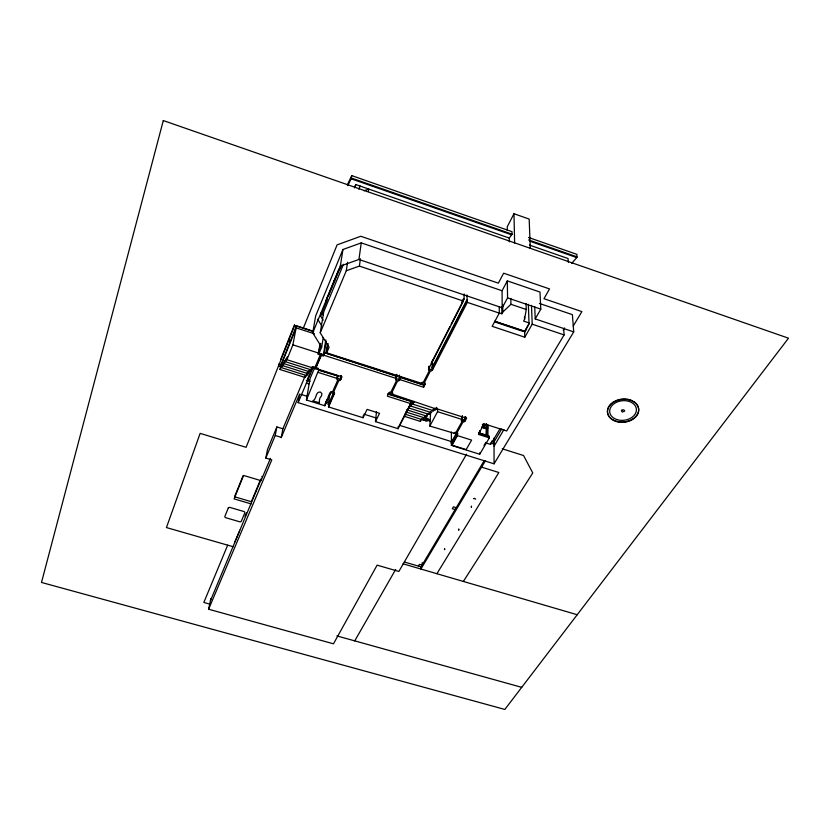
<?xml version="1.0" encoding="UTF-8"?>
<svg xmlns="http://www.w3.org/2000/svg" width="830" height="830" viewBox="0 0 830 830"><rect width="100%" height="100%" fill="white"/><g stroke="black" fill="none" stroke-linecap="round" stroke-linejoin="round"><path stroke-width="1.25" d="M457.019 433.26L451.468 443.168L451.385 445.378L479.709 454.249L489.347 437.846L489.358 436.362L478.495 432.928M486.453 428.591L486.297 435.387L486.453 428.591L481.94 427.16M486.525 424.286L486.525 423.559M479.916 433.924L487.054 436.175L487.2 428.28L482.479 426.786M482.375 426.423L487.096 427.927L487.22 425.925L482.5 424.421M487.635 428.529L487.646 426.713M487.916 436.788L487.967 425.074M479.522 431.029L479.491 433.229L479.626 430.843M479.709 454.249L479.73 452.765M423.591 387.226L423.736 385.027L399.987 377.411L399.801 379.59L423.591 387.226L425.022 384.435A2.832 2.168 3.5 0 0 425.116 383.076L424.317 382.817L430.531 370.73L431.33 370.989A2.864 2.21 3 0 0 432.492 369.941L467.3 302.369L466.937 294.972M464.613 420.737L464.707 416.961M465.215 417.127L465.122 420.893A2.77 2.065 1.4 0 1 463.97 421.868L463.202 421.619L456.915 432.855L457.683 433.094A2.739 2.023 1.9 0 1 457.558 434.37L451.385 445.378M462.154 416.152L462.051 419.918L462.362 415.799M451.115 324.312L464.022 299.091L464.167 294.038M421.329 383.252A2.832 2.158 3.4 0 1 422.47 382.225L423.259 382.474L429.463 370.388L428.664 370.128A2.864 2.21 2.9 0 1 428.757 368.738L463.399 301.062L463.462 298.904L464.022 299.091M451.468 443.168L451.364 432.005M319.332 403.027L319.446 400.568A10.842 8.113 8.5 0 1 321.469 395.962L321.936 393.627L320.38 392.04C315.026 391.459 317.019 399.168 312.702 400.952L319.384 402.664M454.518 433.405L429.836 426.07L437.545 411.69L437.669 409.2M429.836 426.07L430.625 412.095M422.221 562.605L422.086 565.147L419.409 564.369L418.382 566.101M411.058 403.37L408.713 407.935L429.151 414.409L429.255 412.603M431.953 369.775L432.513 360.054M484.274 460.515L421.049 566.88L420.924 569.038L485.529 460.536M432.845 363.737L432.492 369.941L428.757 368.738L428.903 366.258M426.205 417.926L426.049 420.447L421.682 419.067M429.297 368.904L429.442 366.424M406.607 409.761L426.931 416.193L427.087 413.485M424.846 416.152L424.732 417.947L425.915 415.716M426.008 418.289L425.863 420.81A2.666 1.982 3.3 0 0 427.543 420.924L427.834 420.374L430.116 421.101M403.961 416.204L420.416 421.391L420.53 419.617M432.876 409.833L431.403 412.614L410.85 406.098L413.247 401.43L413.008 404.231L433.675 410.798L433.8 408.92M410.85 406.098L411.234 401.087M376.509 411.607L375.461 421.619L398.068 428.695L398.255 426.495M399.821 377.505L399.604 379.995A2.832 2.168 5 0 1 398.483 381.022L397.684 380.763L391.833 392.642L392.621 392.901A2.801 2.127 5.3 0 1 392.559 394.24L435.978 408.951M399.074 379.818L399.479 375.129M396.107 376.322L395.889 378.802A2.832 2.168 4.9 0 0 395.827 380.171L396.626 380.431L390.774 392.31L389.986 392.061A2.801 2.127 5.2 0 0 388.886 393.067L387.351 396.201L410.881 403.671L398.068 428.695M396.418 378.968L396.833 374.278M334.189 392.694L328.462 406.908L363.063 417.739L363.353 415.239M425.966 419.036L426.184 418.32M475.683 499.089L474.957 498.892M458.751 529.208L458.72 530.235L458.772 529.218M425.022 384.435L326.709 352.854L329.116 347.251L320.235 332.882L346.286 270.746L359.4 266.088L360.407 258.784M341.265 375.876L340.746 379.58A2.822 2.148 8.4 0 1 339.678 380.607L338.879 380.358L333.577 392.185L334.365 392.434A2.791 2.106 8.5 0 1 334.365 393.773L328.462 406.908M358.934 259.468L361.247 242.889L502.057 290.749L502.202 307.785L358.934 259.468L340.342 266.108L312.734 332.851L321.677 347.22L319.114 353.238L320.722 343.423M368.375 191.574L368.728 189.053L364.1 190.796M340.217 379.414L340.736 375.7M337.374 375.928L337.011 378.397A2.822 2.148 8.3 0 0 337.011 379.756L337.81 380.016L332.519 391.853L331.72 391.604A2.791 2.106 8.4 0 0 330.672 392.611L324.8 405.756L306.426 400.008L310.036 378.615L314.487 368.157M337.551 378.563L337.903 376.094M328.794 404.718L328.265 404.563L330.06 392.517M346.286 270.746L347.563 262.218M324.8 405.756L327.082 399.199M325.132 403.577L325.651 403.743L326.024 401.336M328.068 343.485L326.709 352.854M340.342 266.108L342.946 249.498L361.247 242.889M340.435 266.772L340.113 268.816L341.555 265.341M312.526 367.016L311.292 369.921L285.489 361.714L287.45 356.827L286.9 359.701L317.703 369.506L318.222 368.302L316.074 367.607L321.303 355.354L323.482 356.049L324.011 354.815L326.159 341.306M325.983 353.175L327.383 344.274M347.77 185.65L351.1 178.782L351.775 175.628L511.986 231.663L512.037 234.153L509.278 238.054L509.34 241.821M323.461 354.638L325.817 339.906M321.677 347.22L323.254 337.499M306.426 400.008L318.803 369.869L338.038 375.99L318.627 370.273M318.585 354.483L319.809 347.065M327.57 296.601L326.885 300.74L320.588 315.929L323.181 320.183M319.986 344.481L318.046 354.306L320.224 355.001L314.995 367.265L312.837 366.58L312.319 367.794M320.235 332.882L323.742 311.79L343.475 264.282M311.292 369.921L311.779 367.047M320.588 315.929L321.117 312.817M529 322.912L523.595 321.096L524.57 319.353L526.241 309.476L526.044 303.573M308.708 370.896L306.706 375.627L281.37 367.597L283.279 362.824L282.729 365.657L308.221 373.749L308.542 371.85M306.706 375.627L307.204 372.795L305.222 377.484L280.032 369.506L280.997 364.598L296.518 325.785L313.678 331.346M312.734 332.851L315.67 315.919L342.946 249.498M305.222 377.484L305.544 375.596M539.407 303.438L572.389 314.653L573.717 331.896L494.058 463.825L298.136 402.643L299.651 393.991L281.308 437.358L275.238 435.501L276.867 426.942L282.895 428.788L281.245 437.701M286.9 359.701L292.886 344.834L296.518 325.785M251.231 503.935L234.091 498.892L243.595 475.455L261.035 480.663L261.45 478.537L210.436 600.713M261.865 476.794L261.865 476.42M310.97 368.966L309.746 371.84L284.099 363.696L284.659 360.853L282.729 365.657M466.522 454.238L398.857 571.465L377.131 565.147L333.484 643.821L208.6 609.23L271.784 459.882L265.808 458.077L267.478 449.507L276.867 426.942M285.489 361.714L286.049 358.851L284.099 363.696M281.37 367.597L281.92 364.775L280.032 369.506M239.642 530.702L239.663 530.287M234.849 542.073L234.994 541.367M208.6 609.23L210.893 598.606M280.799 359.162L294.546 324.613M354.514 187.871L355.842 184.561L509.278 238.054M358.871 189.209L360.147 186.065M243.097 475.673L234.548 496.765L251.656 501.808M303.261 328.296L337.084 244.881L360.791 236.26L498.363 283.155L503.644 273.195L549.533 288.923L543.972 298.696L581.882 311.624L573.219 326.045M325.64 301.28L338.993 268.982M327.84 295.957L328.379 296.134L341.026 265.59L340.476 265.403M227.669 545.165L203.838 602.456L210.032 604.178M265.808 458.077L275.238 435.501M245.026 516.436L246.51 512.919M251.801 500.708L259.956 480.954M235.326 540.942L239.165 531.833M261.035 480.663L270.435 458.347M282.895 428.788L305.212 375.834M308.221 373.749L309.735 370.18M309.735 373.791L307.318 379.497L309.735 380.254M310.7 371.508L312.153 368.095M298.136 402.643L312.858 367.97M315.286 368.738L321.563 354.026M328.058 396.999L329.531 393.721M325.651 403.743L331.035 391.698M328.265 404.563L333.66 392.528M341.234 375.637L340.518 377.235L341.057 377.411M363.063 417.739L367.078 409.387L379.549 413.309L375.461 421.619M347.282 184.945L351.775 175.628M396.481 375.814L396.615 376.789L397.01 375.99L324.354 352.657L396.284 376.218L396.086 378.397L323.835 355.23M396.284 378.003L395.889 378.802L399.801 379.59M354.721 186.843L355.842 184.561M400.185 377.007L399.261 377.64L399.655 376.841L423.736 385.027M461.708 302.348L463.462 298.904M398.763 426.651L411.763 401.253L388.274 393.783M431.185 363.281L449.943 326.605M413.008 404.231L414.44 401.45M466.802 300.024L432.088 367.586L432.617 367.763L467.352 300.211M530.297 248.481L529.167 219.079L513.977 213.725L507.255 226.766L507.306 230.439M420.416 421.391L421.578 419.202M422.563 419.679L423.736 417.469M426.931 416.193L428.124 413.942M429.151 414.409L430.355 412.147M433.675 410.798L435.148 408.038M436.653 407.395L435.418 410.041L436.632 407.758M502.057 290.749L507.327 280.893L539.998 292.056L540.797 309.144L535.215 318.917L573.717 331.896M499.266 306.882L499.297 313.128L492.149 326.315L524.788 337.208L532.206 324.188L531.501 305.347M502.202 307.785L507.566 297.877L507.327 280.893M498.591 312.692L501.86 313.792L502.814 312.038L510.927 304.299L510.824 298.406M450.96 443.013L455.898 434.194M465.516 417.002L464.665 418.517L466.024 417.168M524.373 331.834L529.021 323.638L528.357 304.309M528.959 324.125L524.882 331.295L494.971 321.283M524.913 332.01L526.656 328.939M354.732 640.874L395.661 569.473M571.652 263.452L576.757 257.58L576.933 254.374L528.565 237.463M487.22 425.925L482.396 424.607M487.096 427.927L482.479 426.236M487.2 428.28L482.365 426.973M487.054 436.175L478.837 433.353M484.014 445.461L485.861 442.328M488.922 437.109L489.358 436.362M499.909 428.892L490.706 444.455L485.975 442.961M501.787 428.871L494.047 441.913L491.578 441.135M494.047 446.229L503.924 429.639M563.165 330.132L564.483 327.923M563.674 328.597L564.099 334.915L506.642 430.978L484.014 423.777L478.474 434.412L489.347 437.846M436.902 573.706L498.84 472.509L481.597 467.145M463.358 581.446L532.767 472.965L523.574 455.535L502.264 448.812M474.335 498.581L473.494 498.623M474.646 498.384L474.324 498.353M336.876 635.904L521.728 687.344M233.189 546.742L166.436 527.558L200.134 433.374L246.105 447.308L294.629 325.505L312.931 331.429M404.345 561.993L421.049 566.88M403.069 563.819L577.213 614.729M456.241 507.67L453.45 506.819L452.319 508.738L455.11 509.579M300.896 394.375L307.079 396.315M325.64 402.135L329.344 403.307M363.986 414.17L376.364 418.05M399.863 425.417L450.586 441.332M330.672 392.611L334.365 393.773M490.343 442.898L494.047 444.071M457.558 434.37L454.01 433.25A2.739 2.013 1.8 0 1 455.141 432.295L455.898 432.534L462.186 421.298L461.418 421.059A2.77 2.054 1.3 0 1 461.532 419.752L465.122 420.893L466.616 418.247L436.186 408.568M280.997 364.598L278.901 363.934L278.486 366.03L280.582 366.694L296.123 327.871L314.539 333.826M479.595 433.042L486.411 435.2M306.374 380.462L310.036 381.624M405.714 411.929L427.025 418.631M430.511 420.364L428.218 419.648L428.508 419.098A2.666 1.982 3.3 0 0 427.211 418.258L425.863 420.81L404.833 414.087M426.537 419.544L430.106 420.665M306.363 383.097L308.822 383.875M317.88 369.111L342.002 376.789L340.746 379.58L318.284 372.442M388.886 393.067L392.559 394.24M483.091 424.068L487.967 425.614M387.558 394.011L411.037 401.471M437.545 411.69L465.34 420.52M481.825 427.346L486.339 428.778M292.886 344.834L324.011 354.815M428.892 366.549L429.421 366.725M334.085 280.841L334.635 281.028A2.926 1.691 23.1 0 0 334.656 280.841M494.566 321.345L524.612 331.398L524.788 337.208M495.043 322.019L523.149 331.419M359.4 266.088L463.399 301.062M467.3 302.369L499.297 313.128M532.206 324.188L564.099 334.915M507.566 297.877L540.797 309.144M510.927 304.299L526.241 309.476M529.395 245.058L568.062 258.545L568.353 262.353M351.391 178.035L512.037 234.153M528.658 239.963L577.151 256.906M351.1 178.782L511.674 234.859M529.499 241.084L576.757 257.58M317.693 319.218L321.739 325.817M321.936 312.837L323.223 314.964M534.717 306.675L535.215 318.917M524.498 316.987L524.57 319.353M513.977 213.725L514.631 243.034M502.752 304.952L502.814 312.038M501.808 306.706L501.86 313.792M494.047 438.084L494.058 463.825M633.653 401.471A15.677 11.454 -6.6 0 1 633.632 418.382A15.677 11.454 -6.6 0 1 610.714 418.196A15.677 11.454 -6.6 0 1 614.563 401.305M615.445 400.869A15.677 11.454 -6.6 0 1 632.605 400.869M341.026 265.59A5.779 1.027 17.4 0 1 340.943 265.652M328.493 295.719A5.686 5.551 58.4 0 1 328.379 296.134M471.43 506.29L471.388 507.338L471.45 506.29M444.61 548.713L444.569 549.719L444.621 548.723M288.664 340.902L289.732 341.244L288.664 340.902M163.303 120.558L41.5 582.452L504.837 709.442L788.5 338.194L163.303 120.558M228.281 507.991L224.878 516.426A1.473 0.996 11.4 0 0 225.916 517.764L239.528 521.728A1.473 0.986 10.8 0 0 241.312 521.219L244.829 512.847A1.484 1.006 10.8 0 0 243.802 511.488L230.086 507.472A1.484 1.006 11.4 0 0 228.281 507.991M457.444 435.636L452.091 445.181L466.159 449.58L471.616 440.097L457.444 435.636M621.909 410.134L621.431 410.84L622.313 412.085L624.731 411.058L623.849 409.813L621.909 410.134M615.798 421.401A15.687 11.454 -6.6 0 0 638.726 409.584A15.687 11.454 -6.6 0 0 614.791 401.564A15.687 11.454 -6.6 0 0 615.798 421.401M616.825 419.555A13.425 9.804 -6.6 0 0 636.423 409.418A13.425 9.804 -6.6 0 0 615.922 402.571A13.425 9.804 -6.6 0 0 616.825 419.555"/></g></svg>
